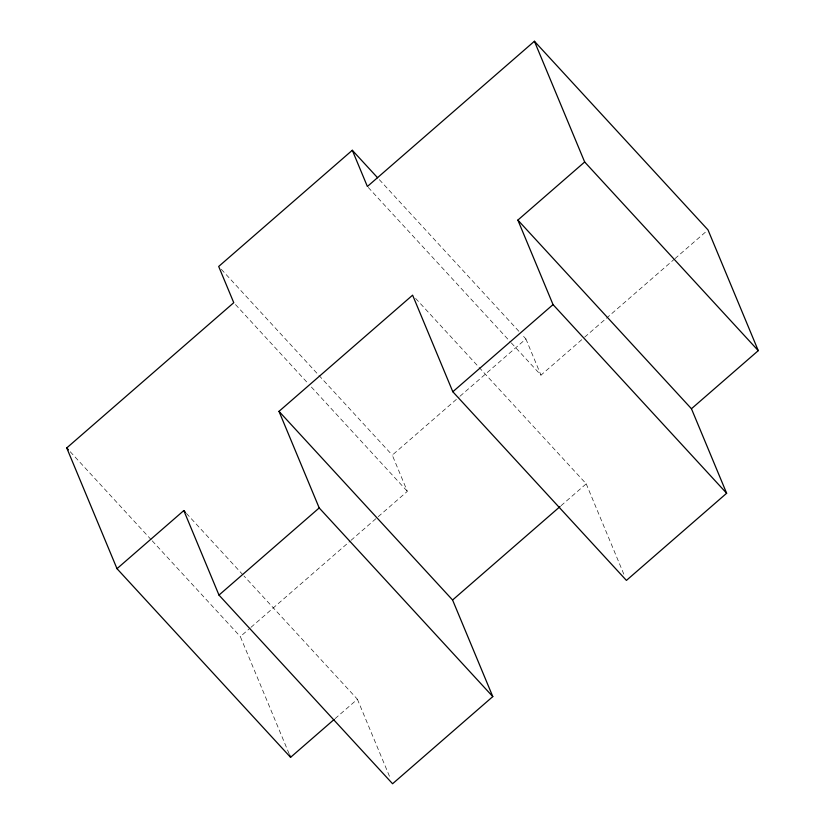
<?xml version="1.0" encoding="UTF-8"?>
<svg xmlns="http://www.w3.org/2000/svg" width="825" height="825" viewBox="0 0 825 825"><rect width="100%" height="100%" fill="white"/><g stroke="black" fill="none" stroke-linecap="round" stroke-linejoin="round"><path stroke-width="0.62" stroke-dasharray="4.12 3.09" d="M378.221 516.677L407.354 491.349L392.277 455.122L459.092 397.031M460.061 396.186L525.896 338.931L521.534 334.187M289.111 753.782L240.333 636.591L250.037 628.145M251.006 627.299L350.058 541.169M351.037 540.323L377.252 517.522M511.314 342.922L540.973 375.148L583.708 337.992M584.678 337.147L674.015 259.462M674.984 258.617L706.066 231.598M561.041 505.704L586.214 483.821L415.233 298M335.125 718.596L357.4 699.229L243.994 575.994M379.345 179.664L520.668 333.238M368.259 187.44L510.448 341.973M221.306 269.311L392.277 455.122M235.507 304.59L307.911 383.274M311.396 387.059L407.354 491.349M186.419 513.418L243.127 575.046M70.228 451.729L151.346 539.89M152.223 540.839L240.333 636.591M525.896 338.931L540.973 375.148M586.214 483.821L624.453 575.695M357.4 699.229L390.627 779.058"/><path stroke-width="1.24" d="M377.603 177.767L352.306 150.274L218.687 266.465L233.764 302.692L66.732 447.934L116.995 568.673L290.586 757.329L334.156 719.441M116.995 568.673L183.81 510.572L218.986 595.093L392.576 783.75L492.793 696.599L319.203 507.942L278.994 411.355L412.613 295.164L452.822 391.751L626.423 580.408L726.639 493.257L691.453 408.746L758.268 350.646L708.005 229.907L534.414 41.25L367.383 186.491L352.306 150.274M726.639 493.257L553.039 304.6L517.863 220.089L584.667 161.989L534.414 41.25M218.986 595.093L319.203 507.942M452.822 391.751L553.039 304.6M492.793 696.599L452.585 600.012L560.072 506.55M584.667 161.989L758.268 350.646M517.863 220.089L691.453 408.746M278.994 411.355L452.585 600.012M183.81 510.572L185.553 512.469M66.732 447.934L68.475 449.831M289.606 754.958L290.586 757.329"/></g></svg>
